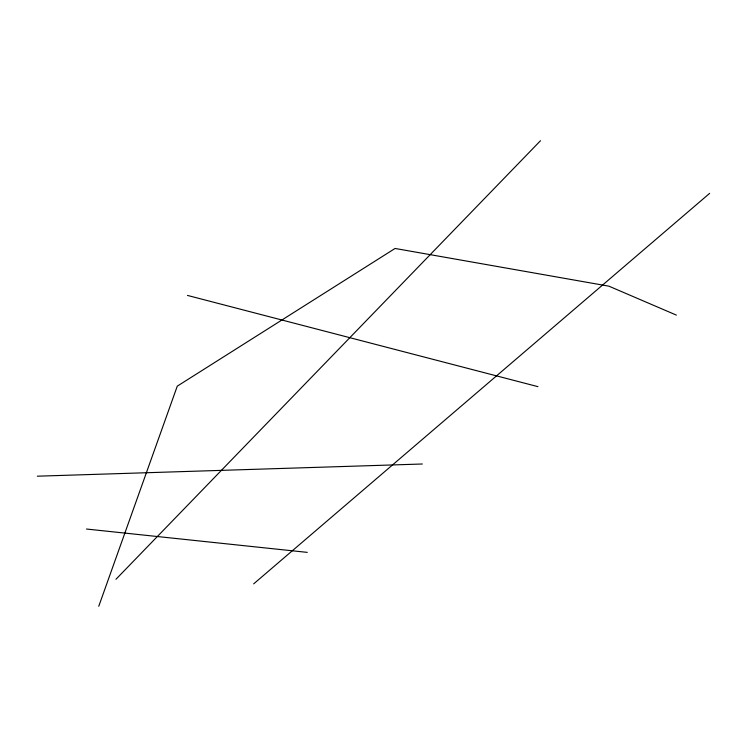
<?xml version="1.0" encoding="UTF-8"?>
<svg xmlns="http://www.w3.org/2000/svg" width="747" height="747" viewBox="0 0 747 747"><rect width="100%" height="100%" fill="white"/><g stroke="black" fill="none" stroke-linecap="round" stroke-linejoin="round"><path stroke-width="1.12" d="M98.753 606.284L177.272 386.152L395.07 248.462L608.926 286.176L676.362 315.103M115.953 579.289L540.492 140.716M253.663 583.865L709.65 193.352M37.35 476.194L422.363 463.999M86.484 529.035L307.269 552.369M187.469 295.42L537.952 386.657"/></g></svg>
